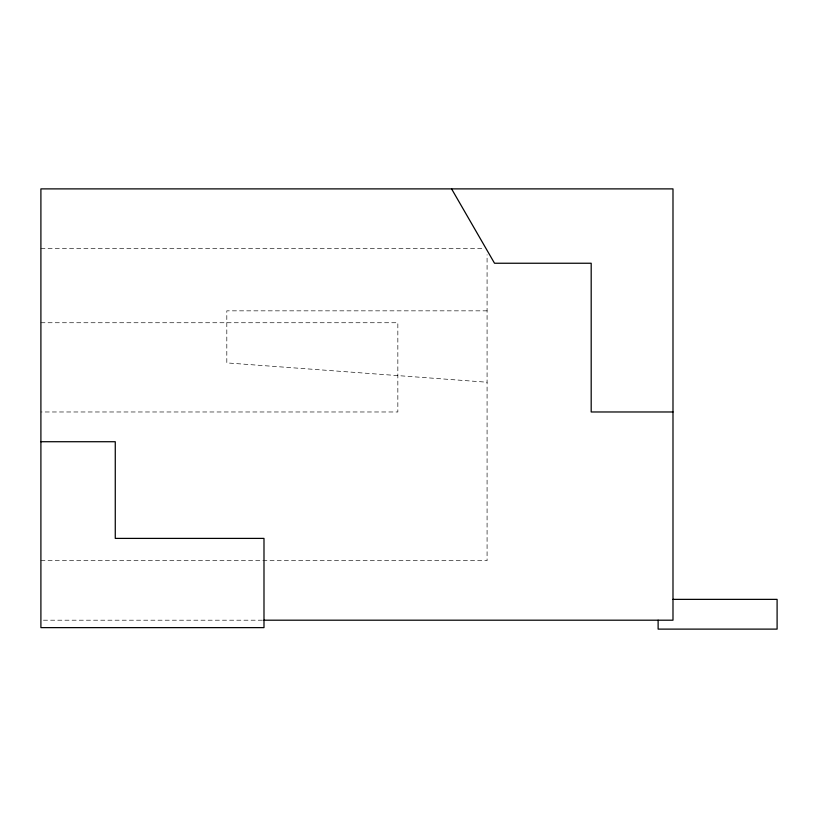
<?xml version="1.0" encoding="UTF-8"?>
<svg xmlns="http://www.w3.org/2000/svg" width="818" height="818" viewBox="0 0 818 818"><rect width="100%" height="100%" fill="white"/><g stroke="black" fill="none" stroke-linecap="round" stroke-linejoin="round"><path stroke-width="0.61" stroke-dasharray="4.09 3.07" d="M40.9 248.375L483.254 248.375M487.078 310.84L226.811 310.84L226.811 362.895L487.078 382.231M40.9 322.742L397.845 322.742L397.845 411.975L40.9 411.975M40.9 560.698L487.078 560.698L487.078 254.746M43.446 620.197L263.089 620.197"/><path stroke-width="1.23" d="M672.989 411.975L591.189 411.975L591.189 263.243L494.522 263.243L451.587 188.886M40.9 441.72L115.266 441.72L115.266 538.397L263.989 538.397L263.989 627.631L40.9 627.631L40.9 188.886L672.989 188.886L672.989 620.197L263.989 620.197M672.989 599.369L777.1 599.369L777.1 629.114L658.122 629.114L658.122 620.197"/></g></svg>
